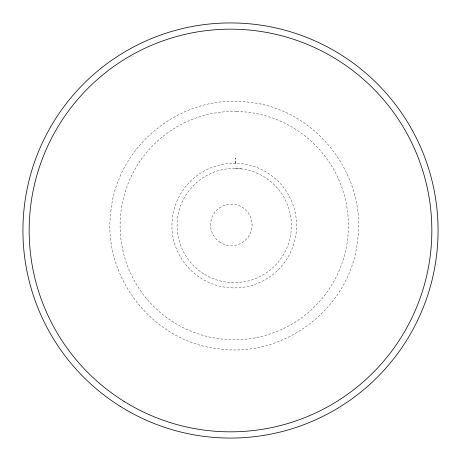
<?xml version="1.0" encoding="UTF-8"?>
<svg xmlns="http://www.w3.org/2000/svg" width="461" height="461" viewBox="0 0 461 461"><rect width="100%" height="100%" fill="white"/><g stroke="black" fill="none" stroke-linecap="round" stroke-linejoin="round"><path stroke-width="0.35" stroke-dasharray="2.31 1.73" d="M235.871 163.252L235.594 163.257A62.327 62.327 0 0 0 178.62 253.648A62.327 62.327 0 0 0 285.18 261.52A62.327 62.327 0 0 0 242.1 163.741L235.594 163.257L235.709 158.06L235.871 163.28M241.449 168.893L235.485 168.449L236.032 168.49M111.026 209.951C101.351 275.92 152.343 341.716 218.641 348.81C284.61 358.485 350.412 307.493 357.505 241.195C367.181 175.226 316.183 109.424 249.885 102.33C183.916 92.655 118.12 143.653 111.026 209.951M236.706 111.435L224.761 111.804A114.161 114.161 0 0 0 138.277 287.37A114.161 114.161 0 0 0 333.897 281.308A114.161 114.161 0 0 0 236.706 111.435M219.142 241.72A20.757 20.757 0 0 0 251.988 227.1A20.757 20.757 0 0 0 222.899 205.969A20.757 20.757 0 0 0 219.142 241.72M204.649 274.428A57.129 57.129 0 0 0 291.381 226.789A57.129 57.129 0 0 0 206.764 175.491A57.129 57.129 0 0 0 204.649 274.428"/><path stroke-width="0.69" d="M124.021 401.37A201.33 201.33 0 0 0 431.721 237.282A201.33 201.33 0 0 0 135.764 52.848A201.33 201.33 0 0 0 124.021 401.37M120.719 406.66A207.565 207.565 0 0 0 437.95 237.49A207.565 207.565 0 0 0 132.831 47.35A207.565 207.565 0 0 0 120.719 406.66"/></g></svg>
